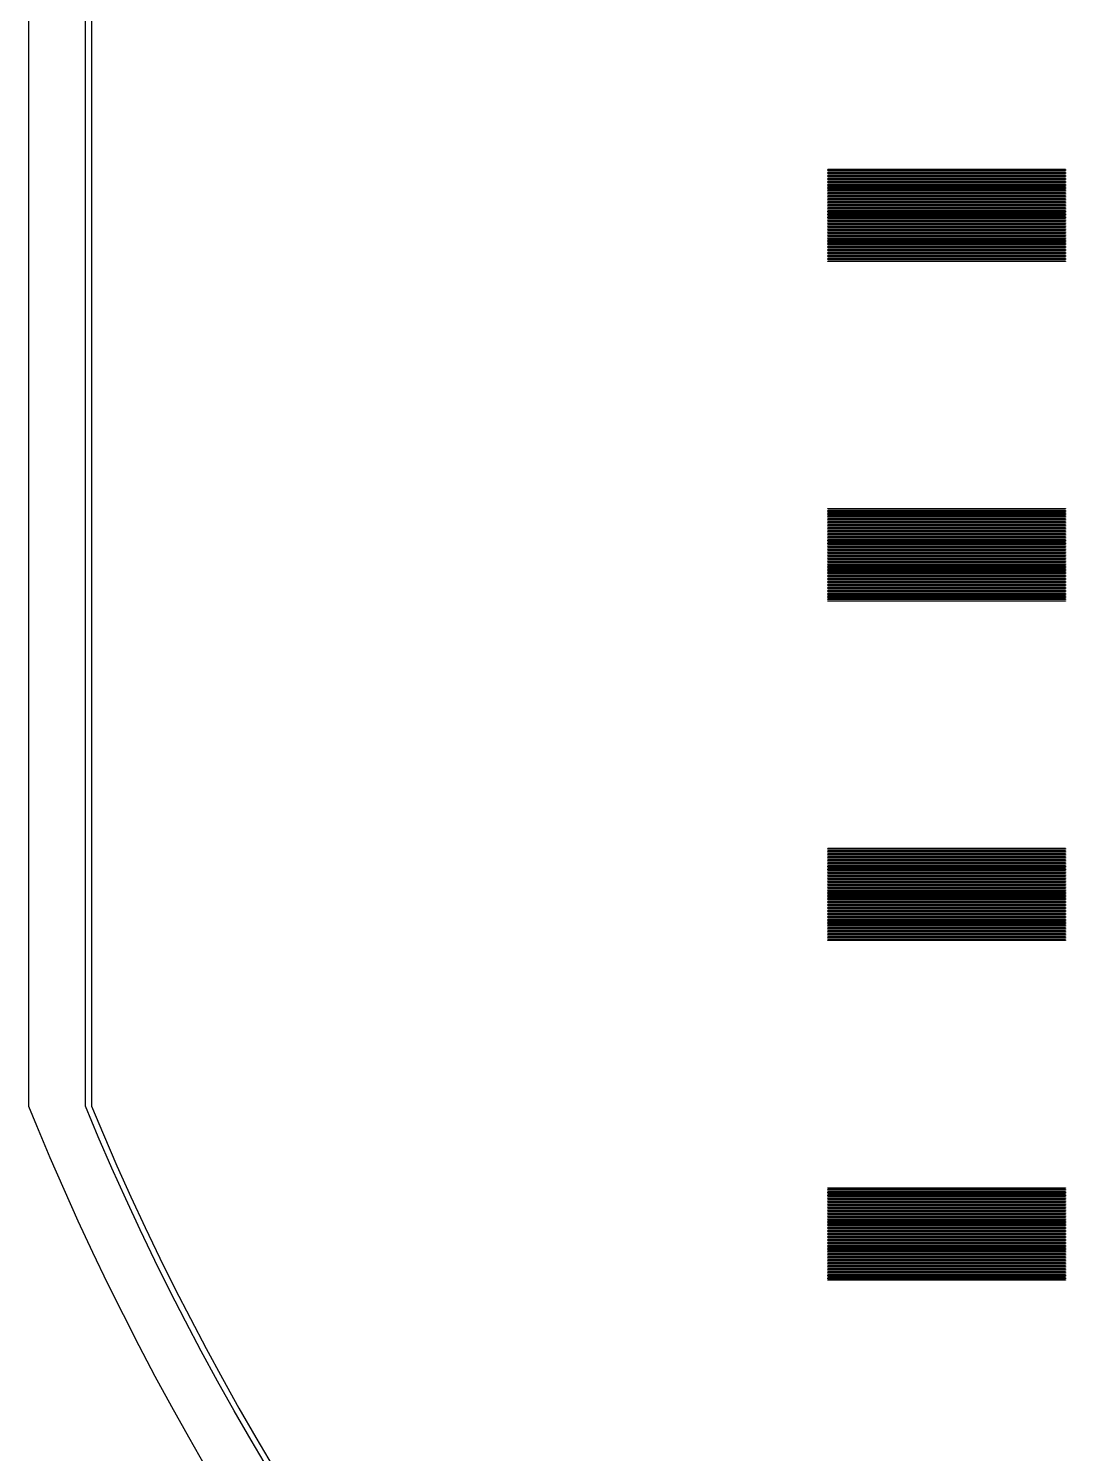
# Model space of a CAD drawing. Extents: x -16 to 132, y -40 to 113.
# Drawn here: x -15.67 to 12.42, y -1.35 to 37.27 of the extents above; entities that cross this region are included whole.
import ezdxf

# ---------------------------------------------------------------- set-up
doc = ezdxf.new("R2010")
doc.units = 0

msp = doc.modelspace()

# ---------------------------------------------------------------- linework, layer by layer
for p, q in [((-15.6717, 65.5599), (-15.6717, 8.06726)), ((-14.1315, 8.06393), (-14.1315, 65.5633)), ((-13.9691, 65.5624), (-13.9691, 8.0648)), ((5.98221, 33.4543), (5.98221, 33.4646)), ((5.98221, 33.4646), (12.4246, 33.4646)), ((12.4246, 33.4543), (5.98221, 33.4543)), ((5.98221, 33.4134), (5.98221, 33.4237)), ((5.98221, 33.4237), (12.4246, 33.4237)), ((12.4246, 33.4134), (5.98221, 33.4134)), ((5.98221, 33.3725), (5.98221, 33.3828)), ((5.98221, 33.3828), (12.4246, 33.3828)), ((12.4246, 33.3725), (5.98221, 33.3725)), ((5.98221, 33.3316), (5.98221, 33.3419)), ((5.98221, 33.3419), (12.4246, 33.3419)), ((12.4246, 33.3316), (5.98221, 33.3316)), ((5.98221, 33.2907), (5.98221, 33.3009)), ((5.98221, 33.3009), (12.4246, 33.3009)), ((12.4246, 33.2907), (5.98221, 33.2907)), ((5.98221, 33.2498), (5.98221, 33.2601)), ((5.98221, 33.2601), (12.4246, 33.2601)), ((12.4246, 33.2498), (5.98221, 33.2498)), ((5.98221, 33.2089), (5.98221, 33.2191)), ((5.98221, 33.2191), (12.4246, 33.2191)), ((12.4246, 33.4646), (12.4246, 33.4543)), ((12.4246, 33.4237), (12.4246, 33.4134)), ((12.4246, 33.3828), (12.4246, 33.3725)), ((12.4246, 33.3419), (12.4246, 33.3316)), ((12.4246, 33.3009), (12.4246, 33.2907)), ((12.4246, 33.2601), (12.4246, 33.2498)), ((12.4246, 33.2191), (12.4246, 33.2089)), ((12.4246, 33.2089), (5.98221, 33.2089)), ((5.98221, 33.168), (5.98221, 33.1782)), ((5.98221, 33.1782), (12.4246, 33.1782)), ((12.4246, 33.168), (5.98221, 33.168)), ((5.98221, 33.1271), (5.98221, 33.1373)), ((5.98221, 33.1373), (12.4246, 33.1373)), ((12.4246, 33.1271), (5.98221, 33.1271)), ((5.98221, 33.0862), (5.98221, 33.0964)), ((5.98221, 33.0964), (12.4246, 33.0964)), ((12.4246, 33.0862), (5.98221, 33.0862)), ((5.98221, 33.0453), (5.98221, 33.0555)), ((5.98221, 33.0555), (12.4246, 33.0555)), ((12.4246, 33.0453), (5.98221, 33.0453)), ((5.98221, 33.0044), (5.98221, 33.0146)), ((5.98221, 33.0146), (12.4246, 33.0146)), ((12.4246, 33.0044), (5.98221, 33.0044)), ((5.98221, 32.9635), (5.98221, 32.9737)), ((5.98221, 32.9737), (12.4246, 32.9737)), ((12.4246, 32.9635), (5.98221, 32.9635)), ((5.98221, 32.9226), (5.98221, 32.9328)), ((5.98221, 32.9328), (12.4246, 32.9328)), ((12.4246, 32.9226), (5.98221, 32.9226)), ((5.98221, 32.8817), (5.98221, 32.8919)), ((5.98221, 32.8919), (12.4246, 32.8919)), ((12.4246, 32.8817), (5.98221, 32.8817)), ((5.98221, 32.8408), (5.98221, 32.851)), ((5.98221, 32.851), (12.4246, 32.851)), ((12.4246, 32.8408), (5.98221, 32.8408)), ((12.4246, 33.1782), (12.4246, 33.168)), ((12.4246, 33.1373), (12.4246, 33.1271)), ((12.4246, 33.0964), (12.4246, 33.0862)), ((12.4246, 33.0555), (12.4246, 33.0453)), ((12.4246, 33.0146), (12.4246, 33.0044)), ((12.4246, 32.9737), (12.4246, 32.9635)), ((12.4246, 32.9328), (12.4246, 32.9226)), ((12.4246, 32.8919), (12.4246, 32.8817)), ((12.4246, 32.851), (12.4246, 32.8408)), ((5.98221, 32.7999), (5.98221, 32.8101)), ((5.98221, 32.8101), (12.4246, 32.8101)), ((12.4246, 32.7999), (5.98221, 32.7999)), ((5.98221, 32.759), (5.98221, 32.7692)), ((5.98221, 32.7692), (12.4246, 32.7692)), ((12.4246, 32.759), (5.98221, 32.759)), ((5.98221, 32.7181), (5.98221, 32.7283)), ((5.98221, 32.7283), (12.4246, 32.7283)), ((12.4246, 32.7181), (5.98221, 32.7181)), ((5.98221, 32.6772), (5.98221, 32.6874)), ((5.98221, 32.6874), (12.4246, 32.6874)), ((12.4246, 32.6772), (5.98221, 32.6772)), ((5.98221, 32.6363), (5.98221, 32.6465)), ((5.98221, 32.6465), (12.4246, 32.6465)), ((12.4246, 32.6363), (5.98221, 32.6363)), ((5.98221, 32.5954), (5.98221, 32.6056)), ((5.98221, 32.6056), (12.4246, 32.6056)), ((12.4246, 32.5954), (5.98221, 32.5954)), ((5.98221, 32.5545), (5.98221, 32.5647)), ((5.98221, 32.5647), (12.4246, 32.5647)), ((12.4246, 32.5545), (5.98221, 32.5545)), ((5.98221, 32.5136), (5.98221, 32.5238)), ((5.98221, 32.5238), (12.4246, 32.5238)), ((12.4246, 32.5136), (5.98221, 32.5136)), ((5.98221, 32.4726), (5.98221, 32.4829)), ((5.98221, 32.4829), (12.4246, 32.4829)), ((12.4246, 32.4726), (5.98221, 32.4726)), ((5.98221, 32.4317), (5.98221, 32.442)), ((5.98221, 32.442), (12.4246, 32.442)), ((12.4246, 32.8101), (12.4246, 32.7999)), ((12.4246, 32.7692), (12.4246, 32.759)), ((12.4246, 32.7283), (12.4246, 32.7181)), ((12.4246, 32.6874), (12.4246, 32.6772)), ((12.4246, 32.6465), (12.4246, 32.6363)), ((12.4246, 32.6056), (12.4246, 32.5954)), ((12.4246, 32.5647), (12.4246, 32.5545)), ((12.4246, 32.5238), (12.4246, 32.5136)), ((12.4246, 32.4829), (12.4246, 32.4726)), ((12.4246, 32.442), (12.4246, 32.4317)), ((12.4246, 32.4317), (5.98221, 32.4317)), ((5.98221, 32.3908), (5.98221, 32.4011)), ((5.98221, 32.4011), (12.4246, 32.4011)), ((12.4246, 32.3908), (5.98221, 32.3908)), ((5.98221, 32.3499), (5.98221, 32.3602)), ((5.98221, 32.3602), (12.4246, 32.3602)), ((12.4246, 32.3499), (5.98221, 32.3499)), ((5.98221, 32.309), (5.98221, 32.3193)), ((5.98221, 32.3193), (12.4246, 32.3193)), ((12.4246, 32.309), (5.98221, 32.309)), ((5.98221, 32.2681), (5.98221, 32.2784)), ((5.98221, 32.2784), (12.4246, 32.2784)), ((12.4246, 32.2681), (5.98221, 32.2681)), ((5.98221, 32.2272), (5.98221, 32.2375)), ((5.98221, 32.2375), (12.4246, 32.2375)), ((12.4246, 32.2272), (5.98221, 32.2272)), ((5.98221, 32.1863), (5.98221, 32.1965)), ((5.98221, 32.1965), (12.4246, 32.1965)), ((12.4246, 32.1863), (5.98221, 32.1863)), ((5.98221, 32.1454), (5.98221, 32.1557)), ((5.98221, 32.1557), (12.4246, 32.1557)), ((12.4246, 32.1454), (5.98221, 32.1454)), ((5.98221, 32.1045), (5.98221, 32.1148)), ((5.98221, 32.1148), (12.4246, 32.1148)), ((12.4246, 32.1045), (5.98221, 32.1045)), ((5.98221, 32.0636), (5.98221, 32.0739)), ((5.98221, 32.0739), (12.4246, 32.0739)), ((12.4246, 32.0636), (5.98221, 32.0636)), ((12.4246, 32.4011), (12.4246, 32.3908)), ((12.4246, 32.3602), (12.4246, 32.3499)), ((12.4246, 32.3193), (12.4246, 32.309)), ((12.4246, 32.2784), (12.4246, 32.2681)), ((12.4246, 32.2375), (12.4246, 32.2272)), ((12.4246, 32.1965), (12.4246, 32.1863)), ((12.4246, 32.1557), (12.4246, 32.1454)), ((12.4246, 32.1148), (12.4246, 32.1045)), ((12.4246, 32.0739), (12.4246, 32.0636)), ((5.98221, 32.0227), (5.98221, 32.0329)), ((5.98221, 32.0329), (12.4246, 32.0329)), ((12.4246, 32.0227), (5.98221, 32.0227)), ((5.98221, 31.9818), (5.98221, 31.992)), ((5.98221, 31.992), (12.4246, 31.992)), ((12.4246, 31.9818), (5.98221, 31.9818)), ((5.98221, 31.9409), (5.98221, 31.9511)), ((5.98221, 31.9511), (12.4246, 31.9511)), ((12.4246, 31.9409), (5.98221, 31.9409)), ((5.98221, 31.9), (5.98221, 31.9102)), ((5.98221, 31.9102), (12.4246, 31.9102)), ((12.4246, 31.9), (5.98221, 31.9)), ((5.98221, 31.8591), (5.98221, 31.8693)), ((5.98221, 31.8693), (12.4246, 31.8693)), ((12.4246, 31.8591), (5.98221, 31.8591)), ((5.98221, 31.8182), (5.98221, 31.8284)), ((5.98221, 31.8284), (12.4246, 31.8284)), ((12.4246, 31.8182), (5.98221, 31.8182)), ((5.98221, 31.7773), (5.98221, 31.7875)), ((5.98221, 31.7875), (12.4246, 31.7875)), ((12.4246, 31.7773), (5.98221, 31.7773)), ((5.98221, 31.7364), (5.98221, 31.7466)), ((5.98221, 31.7466), (12.4246, 31.7466)), ((12.4246, 31.7364), (5.98221, 31.7364)), ((5.98221, 31.6955), (5.98221, 31.7057)), ((5.98221, 31.7057), (12.4246, 31.7057)), ((12.4246, 31.6955), (5.98221, 31.6955)), ((12.4246, 32.0329), (12.4246, 32.0227)), ((12.4246, 31.992), (12.4246, 31.9818)), ((12.4246, 31.9511), (12.4246, 31.9409)), ((12.4246, 31.9102), (12.4246, 31.9)), ((12.4246, 31.8693), (12.4246, 31.8591)), ((12.4246, 31.8284), (12.4246, 31.8182)), ((12.4246, 31.7875), (12.4246, 31.7773)), ((12.4246, 31.7466), (12.4246, 31.7364)), ((12.4246, 31.7057), (12.4246, 31.6955)), ((5.98221, 31.6546), (5.98221, 31.6648)), ((5.98221, 31.6648), (12.4246, 31.6648)), ((12.4246, 31.6546), (5.98221, 31.6546)), ((5.98221, 31.6137), (5.98221, 31.6239)), ((5.98221, 31.6239), (12.4246, 31.6239)), ((12.4246, 31.6137), (5.98221, 31.6137)), ((5.98221, 31.5728), (5.98221, 31.583)), ((5.98221, 31.583), (12.4246, 31.583)), ((12.4246, 31.5728), (5.98221, 31.5728)), ((5.98221, 31.5319), (5.98221, 31.5421)), ((5.98221, 31.5421), (12.4246, 31.5421)), ((12.4246, 31.5319), (5.98221, 31.5319)), ((5.98221, 31.491), (5.98221, 31.5012)), ((5.98221, 31.5012), (12.4246, 31.5012)), ((12.4246, 31.491), (5.98221, 31.491)), ((5.98221, 31.4501), (5.98221, 31.4603)), ((5.98221, 31.4603), (12.4246, 31.4603)), ((12.4246, 31.4501), (5.98221, 31.4501)), ((5.98221, 31.4092), (5.98221, 31.4194)), ((5.98221, 31.4194), (12.4246, 31.4194)), ((12.4246, 31.4092), (5.98221, 31.4092)), ((5.98221, 31.3683), (5.98221, 31.3785)), ((5.98221, 31.3785), (12.4246, 31.3785)), ((12.4246, 31.3683), (5.98221, 31.3683)), ((5.98221, 31.3273), (5.98221, 31.3376)), ((5.98221, 31.3376), (12.4246, 31.3376)), ((12.4246, 31.3273), (5.98221, 31.3273)), ((5.98221, 31.2864), (5.98221, 31.2967)), ((5.98221, 31.2967), (12.4246, 31.2967)), ((12.4246, 31.2864), (5.98221, 31.2864)), ((12.4246, 31.6648), (12.4246, 31.6546)), ((12.4246, 31.6239), (12.4246, 31.6137)), ((12.4246, 31.583), (12.4246, 31.5728)), ((12.4246, 31.5421), (12.4246, 31.5319)), ((12.4246, 31.5012), (12.4246, 31.491)), ((12.4246, 31.4603), (12.4246, 31.4501)), ((12.4246, 31.4194), (12.4246, 31.4092)), ((12.4246, 31.3785), (12.4246, 31.3683)), ((12.4246, 31.3376), (12.4246, 31.3273)), ((12.4246, 31.2967), (12.4246, 31.2864)), ((5.98221, 31.2455), (5.98221, 31.2558)), ((5.98221, 31.2558), (12.4246, 31.2558)), ((12.4246, 31.2455), (5.98221, 31.2455)), ((5.98221, 31.2047), (5.98221, 31.2149)), ((5.98221, 31.2149), (12.4246, 31.2149)), ((12.4246, 31.2047), (5.98221, 31.2047)), ((5.98221, 31.1637), (5.98221, 31.174)), ((5.98221, 31.174), (12.4246, 31.174)), ((12.4246, 31.1637), (5.98221, 31.1637)), ((5.98221, 31.1228), (5.98221, 31.1331)), ((5.98221, 31.1331), (12.4246, 31.1331)), ((12.4246, 31.1228), (5.98221, 31.1228)), ((5.98221, 31.0819), (5.98221, 31.0922)), ((5.98221, 31.0922), (12.4246, 31.0922)), ((12.4246, 31.0819), (5.98221, 31.0819)), ((5.98221, 31.041), (5.98221, 31.0513)), ((5.98221, 31.0513), (12.4246, 31.0513)), ((12.4246, 31.041), (5.98221, 31.041)), ((5.98221, 31.0001), (5.98221, 31.0103)), ((5.98221, 31.0103), (12.4246, 31.0103)), ((12.4246, 31.0001), (5.98221, 31.0001)), ((5.98221, 30.9592), (5.98221, 30.9694)), ((5.98221, 30.9694), (12.4246, 30.9694)), ((12.4246, 30.9592), (5.98221, 30.9592)), ((12.4246, 31.2558), (12.4246, 31.2455)), ((12.4246, 31.2149), (12.4246, 31.2047)), ((12.4246, 31.174), (12.4246, 31.1637)), ((12.4246, 31.1331), (12.4246, 31.1228)), ((12.4246, 31.0922), (12.4246, 31.0819)), ((12.4246, 31.0513), (12.4246, 31.041)), ((12.4246, 31.0103), (12.4246, 31.0001)), ((12.4246, 30.9694), (12.4246, 30.9592)), ((5.98221, 24.2509), (5.98221, 24.2612)), ((5.98221, 24.2612), (12.4246, 24.2612)), ((12.4246, 24.2509), (5.98221, 24.2509)), ((5.98221, 24.21), (5.98221, 24.2203)), ((5.98221, 24.2203), (12.4246, 24.2203)), ((12.4246, 24.21), (5.98221, 24.21)), ((5.98221, 24.1691), (5.98221, 24.1794)), ((5.98221, 24.1794), (12.4246, 24.1794)), ((12.4246, 24.1691), (5.98221, 24.1691)), ((5.98221, 24.1282), (5.98221, 24.1385)), ((5.98221, 24.1385), (12.4246, 24.1385)), ((12.4246, 24.1282), (5.98221, 24.1282)), ((5.98221, 24.0873), (5.98221, 24.0975)), ((5.98221, 24.0975), (12.4246, 24.0975)), ((12.4246, 24.0873), (5.98221, 24.0873)), ((5.98221, 24.0464), (5.98221, 24.0567)), ((5.98221, 24.0567), (12.4246, 24.0567)), ((12.4246, 24.0464), (5.98221, 24.0464)), ((5.98221, 24.0055), (5.98221, 24.0157)), ((5.98221, 24.0157), (12.4246, 24.0157)), ((12.4246, 24.0055), (5.98221, 24.0055)), ((5.98221, 23.9646), (5.98221, 23.9748)), ((5.98221, 23.9748), (12.4246, 23.9748)), ((12.4246, 23.9646), (5.98221, 23.9646)), ((12.4246, 24.2612), (12.4246, 24.2509)), ((12.4246, 24.2203), (12.4246, 24.21)), ((12.4246, 24.1794), (12.4246, 24.1691)), ((12.4246, 24.1385), (12.4246, 24.1282)), ((12.4246, 24.0975), (12.4246, 24.0873)), ((12.4246, 24.0567), (12.4246, 24.0464)), ((12.4246, 24.0157), (12.4246, 24.0055)), ((12.4246, 23.9748), (12.4246, 23.9646)), ((5.98221, 23.9237), (5.98221, 23.9339)), ((5.98221, 23.9339), (12.4246, 23.9339)), ((12.4246, 23.9237), (5.98221, 23.9237)), ((5.98221, 23.8828), (5.98221, 23.893)), ((5.98221, 23.893), (12.4246, 23.893)), ((12.4246, 23.8828), (5.98221, 23.8828)), ((5.98221, 23.8419), (5.98221, 23.8521)), ((5.98221, 23.8521), (12.4246, 23.8521)), ((12.4246, 23.8419), (5.98221, 23.8419)), ((5.98221, 23.801), (5.98221, 23.8112)), ((5.98221, 23.8112), (12.4246, 23.8112)), ((12.4246, 23.801), (5.98221, 23.801)), ((5.98221, 23.7601), (5.98221, 23.7703)), ((5.98221, 23.7703), (12.4246, 23.7703)), ((12.4246, 23.7601), (5.98221, 23.7601)), ((5.98221, 23.7192), (5.98221, 23.7294)), ((5.98221, 23.7294), (12.4246, 23.7294)), ((12.4246, 23.7192), (5.98221, 23.7192)), ((5.98221, 23.6783), (5.98221, 23.6885)), ((5.98221, 23.6885), (12.4246, 23.6885)), ((12.4246, 23.6783), (5.98221, 23.6783)), ((5.98221, 23.6374), (5.98221, 23.6476)), ((5.98221, 23.6476), (12.4246, 23.6476)), ((12.4246, 23.6374), (5.98221, 23.6374)), ((5.98221, 23.5965), (5.98221, 23.6067)), ((5.98221, 23.6067), (12.4246, 23.6067)), ((12.4246, 23.5965), (5.98221, 23.5965)), ((5.98221, 23.5556), (5.98221, 23.5658)), ((5.98221, 23.5658), (12.4246, 23.5658)), ((12.4246, 23.9339), (12.4246, 23.9237)), ((12.4246, 23.893), (12.4246, 23.8828)), ((12.4246, 23.8521), (12.4246, 23.8419)), ((12.4246, 23.8112), (12.4246, 23.801)), ((12.4246, 23.7703), (12.4246, 23.7601)), ((12.4246, 23.7294), (12.4246, 23.7192)), ((12.4246, 23.6885), (12.4246, 23.6783)), ((12.4246, 23.6476), (12.4246, 23.6374)), ((12.4246, 23.6067), (12.4246, 23.5965)), ((12.4246, 23.5658), (12.4246, 23.5556)), ((12.4246, 23.5556), (5.98221, 23.5556)), ((5.98221, 23.5147), (5.98221, 23.5249)), ((5.98221, 23.5249), (12.4246, 23.5249)), ((12.4246, 23.5147), (5.98221, 23.5147)), ((5.98221, 23.4738), (5.98221, 23.484)), ((5.98221, 23.484), (12.4246, 23.484)), ((12.4246, 23.4738), (5.98221, 23.4738)), ((5.98221, 23.4329), (5.98221, 23.4431)), ((5.98221, 23.4431), (12.4246, 23.4431)), ((12.4246, 23.4329), (5.98221, 23.4329)), ((5.98221, 23.392), (5.98221, 23.4022)), ((5.98221, 23.4022), (12.4246, 23.4022)), ((12.4246, 23.392), (5.98221, 23.392)), ((5.98221, 23.3511), (5.98221, 23.3613)), ((5.98221, 23.3613), (12.4246, 23.3613)), ((12.4246, 23.3511), (5.98221, 23.3511)), ((5.98221, 23.3102), (5.98221, 23.3204)), ((5.98221, 23.3204), (12.4246, 23.3204)), ((12.4246, 23.3102), (5.98221, 23.3102)), ((5.98221, 23.2692), (5.98221, 23.2795)), ((5.98221, 23.2795), (12.4246, 23.2795)), ((12.4246, 23.2692), (5.98221, 23.2692)), ((5.98221, 23.2283), (5.98221, 23.2386)), ((5.98221, 23.2386), (12.4246, 23.2386)), ((12.4246, 23.2283), (5.98221, 23.2283)), ((5.98221, 23.1874), (5.98221, 23.1977)), ((5.98221, 23.1977), (12.4246, 23.1977)), ((12.4246, 23.1874), (5.98221, 23.1874)), ((12.4246, 23.5249), (12.4246, 23.5147)), ((12.4246, 23.484), (12.4246, 23.4738)), ((12.4246, 23.4431), (12.4246, 23.4329)), ((12.4246, 23.4022), (12.4246, 23.392)), ((12.4246, 23.3613), (12.4246, 23.3511)), ((12.4246, 23.3204), (12.4246, 23.3102)), ((12.4246, 23.2795), (12.4246, 23.2692)), ((12.4246, 23.2386), (12.4246, 23.2283)), ((12.4246, 23.1977), (12.4246, 23.1874)), ((5.98221, 23.1465), (5.98221, 23.1568)), ((5.98221, 23.1568), (12.4246, 23.1568)), ((12.4246, 23.1465), (5.98221, 23.1465)), ((5.98221, 23.1056), (5.98221, 23.1159)), ((5.98221, 23.1159), (12.4246, 23.1159)), ((12.4246, 23.1056), (5.98221, 23.1056)), ((5.98221, 23.0647), (5.98221, 23.075)), ((5.98221, 23.075), (12.4246, 23.075)), ((12.4246, 23.0647), (5.98221, 23.0647)), ((5.98221, 23.0238), (5.98221, 23.0341)), ((5.98221, 23.0341), (12.4246, 23.0341)), ((12.4246, 23.0238), (5.98221, 23.0238)), ((5.98221, 22.9829), (5.98221, 22.9931)), ((5.98221, 22.9931), (12.4246, 22.9931)), ((12.4246, 22.9829), (5.98221, 22.9829)), ((5.98221, 22.942), (5.98221, 22.9523)), ((5.98221, 22.9523), (12.4246, 22.9523)), ((12.4246, 22.942), (5.98221, 22.942)), ((5.98221, 22.9011), (5.98221, 22.9114)), ((5.98221, 22.9114), (12.4246, 22.9114)), ((12.4246, 22.9011), (5.98221, 22.9011)), ((5.98221, 22.8602), (5.98221, 22.8705)), ((5.98221, 22.8705), (12.4246, 22.8705)), ((12.4246, 22.8602), (5.98221, 22.8602)), ((5.98221, 22.8193), (5.98221, 22.8295)), ((5.98221, 22.8295), (12.4246, 22.8295)), ((12.4246, 22.8193), (5.98221, 22.8193)), ((5.98221, 22.7784), (5.98221, 22.7886)), ((5.98221, 22.7886), (12.4246, 22.7886)), ((12.4246, 23.1568), (12.4246, 23.1465)), ((12.4246, 23.1159), (12.4246, 23.1056)), ((12.4246, 23.075), (12.4246, 23.0647)), ((12.4246, 23.0341), (12.4246, 23.0238)), ((12.4246, 22.9931), (12.4246, 22.9829)), ((12.4246, 22.9523), (12.4246, 22.942)), ((12.4246, 22.9114), (12.4246, 22.9011)), ((12.4246, 22.8705), (12.4246, 22.8602)), ((12.4246, 22.8295), (12.4246, 22.8193)), ((12.4246, 22.7886), (12.4246, 22.7784)), ((12.4246, 22.7784), (5.98221, 22.7784)), ((5.98221, 22.7375), (5.98221, 22.7477)), ((5.98221, 22.7477), (12.4246, 22.7477)), ((12.4246, 22.7375), (5.98221, 22.7375)), ((5.98221, 22.6966), (5.98221, 22.7068)), ((5.98221, 22.7068), (12.4246, 22.7068)), ((12.4246, 22.6966), (5.98221, 22.6966)), ((5.98221, 22.6557), (5.98221, 22.6659)), ((5.98221, 22.6659), (12.4246, 22.6659)), ((12.4246, 22.6557), (5.98221, 22.6557)), ((5.98221, 22.6148), (5.98221, 22.625)), ((5.98221, 22.625), (12.4246, 22.625)), ((12.4246, 22.6148), (5.98221, 22.6148)), ((5.98221, 22.5739), (5.98221, 22.5841)), ((5.98221, 22.5841), (12.4246, 22.5841)), ((12.4246, 22.5739), (5.98221, 22.5739)), ((5.98221, 22.533), (5.98221, 22.5432)), ((5.98221, 22.5432), (12.4246, 22.5432)), ((12.4246, 22.533), (5.98221, 22.533)), ((5.98221, 22.4921), (5.98221, 22.5023)), ((5.98221, 22.5023), (12.4246, 22.5023)), ((12.4246, 22.4921), (5.98221, 22.4921)), ((5.98221, 22.4512), (5.98221, 22.4614)), ((5.98221, 22.4614), (12.4246, 22.4614)), ((12.4246, 22.4512), (5.98221, 22.4512)), ((5.98221, 22.4103), (5.98221, 22.4205)), ((5.98221, 22.4205), (12.4246, 22.4205)), ((12.4246, 22.4103), (5.98221, 22.4103)), ((12.4246, 22.7477), (12.4246, 22.7375)), ((12.4246, 22.7068), (12.4246, 22.6966)), ((12.4246, 22.6659), (12.4246, 22.6557)), ((12.4246, 22.625), (12.4246, 22.6148)), ((12.4246, 22.5841), (12.4246, 22.5739)), ((12.4246, 22.5432), (12.4246, 22.533)), ((12.4246, 22.5023), (12.4246, 22.4921)), ((12.4246, 22.4614), (12.4246, 22.4512)), ((12.4246, 22.4205), (12.4246, 22.4103)), ((5.98221, 22.3694), (5.98221, 22.3796)), ((5.98221, 22.3796), (12.4246, 22.3796)), ((12.4246, 22.3694), (5.98221, 22.3694)), ((5.98221, 22.3285), (5.98221, 22.3387)), ((5.98221, 22.3387), (12.4246, 22.3387)), ((12.4246, 22.3285), (5.98221, 22.3285)), ((5.98221, 22.2876), (5.98221, 22.2978)), ((5.98221, 22.2978), (12.4246, 22.2978)), ((12.4246, 22.2876), (5.98221, 22.2876)), ((5.98221, 22.2467), (5.98221, 22.2569)), ((5.98221, 22.2569), (12.4246, 22.2569)), ((12.4246, 22.2467), (5.98221, 22.2467)), ((5.98221, 22.2058), (5.98221, 22.216)), ((5.98221, 22.216), (12.4246, 22.216)), ((12.4246, 22.2058), (5.98221, 22.2058)), ((5.98221, 22.1649), (5.98221, 22.1751)), ((5.98221, 22.1751), (12.4246, 22.1751)), ((12.4246, 22.1649), (5.98221, 22.1649)), ((5.98221, 22.1239), (5.98221, 22.1342)), ((5.98221, 22.1342), (12.4246, 22.1342)), ((12.4246, 22.1239), (5.98221, 22.1239)), ((5.98221, 22.083), (5.98221, 22.0933)), ((5.98221, 22.0933), (12.4246, 22.0933)), ((12.4246, 22.083), (5.98221, 22.083)), ((5.98221, 22.0421), (5.98221, 22.0524)), ((5.98221, 22.0524), (12.4246, 22.0524)), ((12.4246, 22.0421), (5.98221, 22.0421)), ((12.4246, 22.3796), (12.4246, 22.3694)), ((12.4246, 22.3387), (12.4246, 22.3285)), ((12.4246, 22.2978), (12.4246, 22.2876)), ((12.4246, 22.2569), (12.4246, 22.2467)), ((12.4246, 22.216), (12.4246, 22.2058)), ((12.4246, 22.1751), (12.4246, 22.1649)), ((12.4246, 22.1342), (12.4246, 22.1239)), ((12.4246, 22.0933), (12.4246, 22.083)), ((12.4246, 22.0524), (12.4246, 22.0421)), ((5.98221, 22.0013), (5.98221, 22.0115)), ((5.98221, 22.0115), (12.4246, 22.0115)), ((12.4246, 22.0013), (5.98221, 22.0013)), ((5.98221, 21.9603), (5.98221, 21.9706)), ((5.98221, 21.9706), (12.4246, 21.9706)), ((12.4246, 21.9603), (5.98221, 21.9603)), ((5.98221, 21.9194), (5.98221, 21.9297)), ((5.98221, 21.9297), (12.4246, 21.9297)), ((12.4246, 21.9194), (5.98221, 21.9194)), ((5.98221, 21.8785), (5.98221, 21.8888)), ((5.98221, 21.8888), (12.4246, 21.8888)), ((12.4246, 21.8785), (5.98221, 21.8785)), ((5.98221, 21.8376), (5.98221, 21.8479)), ((5.98221, 21.8479), (12.4246, 21.8479)), ((12.4246, 21.8376), (5.98221, 21.8376)), ((5.98221, 21.7967), (5.98221, 21.8069)), ((5.98221, 21.8069), (12.4246, 21.8069)), ((12.4246, 21.7967), (5.98221, 21.7967)), ((5.98221, 21.7558), (5.98221, 21.766)), ((5.98221, 21.766), (12.4246, 21.766)), ((12.4246, 21.7558), (5.98221, 21.7558)), ((12.4246, 22.0115), (12.4246, 22.0013)), ((12.4246, 21.9706), (12.4246, 21.9603)), ((12.4246, 21.9297), (12.4246, 21.9194)), ((12.4246, 21.8888), (12.4246, 21.8785)), ((12.4246, 21.8479), (12.4246, 21.8376)), ((12.4246, 21.8069), (12.4246, 21.7967)), ((12.4246, 21.766), (12.4246, 21.7558)), ((5.98221, 15.0475), (5.98221, 15.0578)), ((5.98221, 15.0578), (12.4246, 15.0578)), ((12.4246, 15.0475), (5.98221, 15.0475)), ((5.98221, 15.0066), (5.98221, 15.0169)), ((5.98221, 15.0169), (12.4246, 15.0169)), ((12.4246, 15.0066), (5.98221, 15.0066)), ((5.98221, 14.9657), (5.98221, 14.976)), ((5.98221, 14.976), (12.4246, 14.976)), ((12.4246, 14.9657), (5.98221, 14.9657)), ((5.98221, 14.9248), (5.98221, 14.9351)), ((5.98221, 14.9351), (12.4246, 14.9351)), ((12.4246, 14.9248), (5.98221, 14.9248)), ((5.98221, 14.8839), (5.98221, 14.8941)), ((5.98221, 14.8941), (12.4246, 14.8941)), ((12.4246, 14.8839), (5.98221, 14.8839)), ((5.98221, 14.843), (5.98221, 14.8533)), ((5.98221, 14.8533), (12.4246, 14.8533)), ((12.4246, 14.843), (5.98221, 14.843)), ((5.98221, 14.8021), (5.98221, 14.8123)), ((5.98221, 14.8123), (12.4246, 14.8123)), ((12.4246, 14.8021), (5.98221, 14.8021)), ((5.98221, 14.7612), (5.98221, 14.7714)), ((5.98221, 14.7714), (12.4246, 14.7714)), ((12.4246, 14.7612), (5.98221, 14.7612)), ((5.98221, 14.7203), (5.98221, 14.7305)), ((5.98221, 14.7305), (12.4246, 14.7305)), ((12.4246, 14.7203), (5.98221, 14.7203)), ((5.98221, 14.6794), (5.98221, 14.6896)), ((5.98221, 14.6896), (12.4246, 14.6896)), ((12.4246, 14.6794), (5.98221, 14.6794)), ((12.4246, 15.0578), (12.4246, 15.0475)), ((12.4246, 15.0169), (12.4246, 15.0066)), ((12.4246, 14.976), (12.4246, 14.9657)), ((12.4246, 14.9351), (12.4246, 14.9248)), ((12.4246, 14.8941), (12.4246, 14.8839)), ((12.4246, 14.8533), (12.4246, 14.843)), ((12.4246, 14.8123), (12.4246, 14.8021)), ((12.4246, 14.7714), (12.4246, 14.7612)), ((12.4246, 14.7305), (12.4246, 14.7203)), ((12.4246, 14.6896), (12.4246, 14.6794)), ((5.98221, 14.6385), (5.98221, 14.6487)), ((5.98221, 14.6487), (12.4246, 14.6487)), ((12.4246, 14.6385), (5.98221, 14.6385)), ((5.98221, 14.5976), (5.98221, 14.6078)), ((5.98221, 14.6078), (12.4246, 14.6078)), ((12.4246, 14.5976), (5.98221, 14.5976)), ((5.98221, 14.5567), (5.98221, 14.5669)), ((5.98221, 14.5669), (12.4246, 14.5669)), ((12.4246, 14.5567), (5.98221, 14.5567)), ((5.98221, 14.5158), (5.98221, 14.526)), ((5.98221, 14.526), (12.4246, 14.526)), ((12.4246, 14.5158), (5.98221, 14.5158)), ((5.98221, 14.4749), (5.98221, 14.4851)), ((5.98221, 14.4851), (12.4246, 14.4851)), ((12.4246, 14.4749), (5.98221, 14.4749)), ((5.98221, 14.434), (5.98221, 14.4442)), ((5.98221, 14.4442), (12.4246, 14.4442)), ((12.4246, 14.434), (5.98221, 14.434)), ((5.98221, 14.3931), (5.98221, 14.4033)), ((5.98221, 14.4033), (12.4246, 14.4033)), ((12.4246, 14.3931), (5.98221, 14.3931)), ((5.98221, 14.3522), (5.98221, 14.3624)), ((5.98221, 14.3624), (12.4246, 14.3624)), ((12.4246, 14.3522), (5.98221, 14.3522)), ((5.98221, 14.3113), (5.98221, 14.3215)), ((5.98221, 14.3215), (12.4246, 14.3215)), ((12.4246, 14.3113), (5.98221, 14.3113)), ((12.4246, 14.6487), (12.4246, 14.6385)), ((12.4246, 14.6078), (12.4246, 14.5976)), ((12.4246, 14.5669), (12.4246, 14.5567)), ((12.4246, 14.526), (12.4246, 14.5158)), ((12.4246, 14.4851), (12.4246, 14.4749)), ((12.4246, 14.4442), (12.4246, 14.434)), ((12.4246, 14.4033), (12.4246, 14.3931)), ((12.4246, 14.3624), (12.4246, 14.3522)), ((12.4246, 14.3215), (12.4246, 14.3113)), ((5.98221, 14.2704), (5.98221, 14.2806)), ((5.98221, 14.2806), (12.4246, 14.2806)), ((12.4246, 14.2704), (5.98221, 14.2704)), ((5.98221, 14.2295), (5.98221, 14.2397)), ((5.98221, 14.2397), (12.4246, 14.2397)), ((12.4246, 14.2295), (5.98221, 14.2295)), ((5.98221, 14.1886), (5.98221, 14.1988)), ((5.98221, 14.1988), (12.4246, 14.1988)), ((12.4246, 14.1886), (5.98221, 14.1886)), ((5.98221, 14.1477), (5.98221, 14.1579)), ((5.98221, 14.1579), (12.4246, 14.1579)), ((12.4246, 14.1477), (5.98221, 14.1477)), ((5.98221, 14.1068), (5.98221, 14.117)), ((5.98221, 14.117), (12.4246, 14.117)), ((12.4246, 14.1068), (5.98221, 14.1068)), ((5.98221, 14.0658), (5.98221, 14.0761)), ((5.98221, 14.0761), (12.4246, 14.0761)), ((12.4246, 14.0658), (5.98221, 14.0658)), ((5.98221, 14.0249), (5.98221, 14.0352)), ((5.98221, 14.0352), (12.4246, 14.0352)), ((12.4246, 14.0249), (5.98221, 14.0249)), ((5.98221, 13.984), (5.98221, 13.9943)), ((5.98221, 13.9943), (12.4246, 13.9943)), ((12.4246, 13.984), (5.98221, 13.984)), ((5.98221, 13.9431), (5.98221, 13.9534)), ((5.98221, 13.9534), (12.4246, 13.9534)), ((12.4246, 13.9431), (5.98221, 13.9431)), ((5.98221, 13.9022), (5.98221, 13.9125)), ((5.98221, 13.9125), (12.4246, 13.9125)), ((12.4246, 14.2806), (12.4246, 14.2704)), ((12.4246, 14.2397), (12.4246, 14.2295)), ((12.4246, 14.1988), (12.4246, 14.1886)), ((12.4246, 14.1579), (12.4246, 14.1477)), ((12.4246, 14.117), (12.4246, 14.1068)), ((12.4246, 14.0761), (12.4246, 14.0658)), ((12.4246, 14.0352), (12.4246, 14.0249)), ((12.4246, 13.9943), (12.4246, 13.984)), ((12.4246, 13.9534), (12.4246, 13.9431)), ((12.4246, 13.9125), (12.4246, 13.9022)), ((12.4246, 13.9022), (5.98221, 13.9022)), ((5.98221, 13.8613), (5.98221, 13.8716)), ((5.98221, 13.8716), (12.4246, 13.8716)), ((12.4246, 13.8613), (5.98221, 13.8613)), ((5.98221, 13.8204), (5.98221, 13.8307)), ((5.98221, 13.8307), (12.4246, 13.8307)), ((12.4246, 13.8204), (5.98221, 13.8204)), ((5.98221, 13.7795), (5.98221, 13.7897)), ((5.98221, 13.7897), (12.4246, 13.7897)), ((12.4246, 13.7795), (5.98221, 13.7795)), ((5.98221, 13.7386), (5.98221, 13.7489)), ((5.98221, 13.7489), (12.4246, 13.7489)), ((12.4246, 13.7386), (5.98221, 13.7386)), ((5.98221, 13.6977), (5.98221, 13.708)), ((5.98221, 13.708), (12.4246, 13.708)), ((12.4246, 13.6977), (5.98221, 13.6977)), ((5.98221, 13.6568), (5.98221, 13.6671)), ((5.98221, 13.6671), (12.4246, 13.6671)), ((12.4246, 13.6568), (5.98221, 13.6568)), ((5.98221, 13.6159), (5.98221, 13.6261)), ((5.98221, 13.6261), (12.4246, 13.6261)), ((12.4246, 13.6159), (5.98221, 13.6159)), ((5.98221, 13.575), (5.98221, 13.5852)), ((5.98221, 13.5852), (12.4246, 13.5852)), ((12.4246, 13.575), (5.98221, 13.575)), ((5.98221, 13.5341), (5.98221, 13.5443)), ((5.98221, 13.5443), (12.4246, 13.5443)), ((12.4246, 13.5341), (5.98221, 13.5341)), ((12.4246, 13.8716), (12.4246, 13.8613)), ((12.4246, 13.8307), (12.4246, 13.8204)), ((12.4246, 13.7897), (12.4246, 13.7795)), ((12.4246, 13.7489), (12.4246, 13.7386)), ((12.4246, 13.708), (12.4246, 13.6977)), ((12.4246, 13.6671), (12.4246, 13.6568)), ((12.4246, 13.6261), (12.4246, 13.6159)), ((12.4246, 13.5852), (12.4246, 13.575)), ((12.4246, 13.5443), (12.4246, 13.5341)), ((5.98221, 13.4932), (5.98221, 13.5034)), ((5.98221, 13.5034), (12.4246, 13.5034)), ((12.4246, 13.4932), (5.98221, 13.4932)), ((5.98221, 13.4523), (5.98221, 13.4625)), ((5.98221, 13.4625), (12.4246, 13.4625)), ((12.4246, 13.4523), (5.98221, 13.4523)), ((5.98221, 13.4114), (5.98221, 13.4216)), ((5.98221, 13.4216), (12.4246, 13.4216)), ((12.4246, 13.4114), (5.98221, 13.4114)), ((5.98221, 13.3705), (5.98221, 13.3807)), ((5.98221, 13.3807), (12.4246, 13.3807)), ((12.4246, 13.3705), (5.98221, 13.3705)), ((5.98221, 13.3296), (5.98221, 13.3398)), ((5.98221, 13.3398), (12.4246, 13.3398)), ((12.4246, 13.3296), (5.98221, 13.3296)), ((5.98221, 13.2887), (5.98221, 13.2989)), ((5.98221, 13.2989), (12.4246, 13.2989)), ((12.4246, 13.2887), (5.98221, 13.2887)), ((5.98221, 13.2478), (5.98221, 13.258)), ((5.98221, 13.258), (12.4246, 13.258)), ((12.4246, 13.2478), (5.98221, 13.2478)), ((5.98221, 13.2069), (5.98221, 13.2171)), ((5.98221, 13.2171), (12.4246, 13.2171)), ((12.4246, 13.2069), (5.98221, 13.2069)), ((5.98221, 13.166), (5.98221, 13.1762)), ((5.98221, 13.1762), (12.4246, 13.1762)), ((12.4246, 13.166), (5.98221, 13.166)), ((5.98221, 13.1251), (5.98221, 13.1353)), ((5.98221, 13.1353), (12.4246, 13.1353)), ((12.4246, 13.5034), (12.4246, 13.4932)), ((12.4246, 13.4625), (12.4246, 13.4523)), ((12.4246, 13.4216), (12.4246, 13.4114)), ((12.4246, 13.3807), (12.4246, 13.3705)), ((12.4246, 13.3398), (12.4246, 13.3296)), ((12.4246, 13.2989), (12.4246, 13.2887)), ((12.4246, 13.258), (12.4246, 13.2478)), ((12.4246, 13.2171), (12.4246, 13.2069)), ((12.4246, 13.1762), (12.4246, 13.166)), ((12.4246, 13.1353), (12.4246, 13.1251)), ((12.4246, 13.1251), (5.98221, 13.1251)), ((5.98221, 13.0842), (5.98221, 13.0944)), ((5.98221, 13.0944), (12.4246, 13.0944)), ((12.4246, 13.0842), (5.98221, 13.0842)), ((5.98221, 13.0433), (5.98221, 13.0535)), ((5.98221, 13.0535), (12.4246, 13.0535)), ((12.4246, 13.0433), (5.98221, 13.0433)), ((5.98221, 13.0024), (5.98221, 13.0126)), ((5.98221, 13.0126), (12.4246, 13.0126)), ((12.4246, 13.0024), (5.98221, 13.0024)), ((5.98221, 12.9615), (5.98221, 12.9717)), ((5.98221, 12.9717), (12.4246, 12.9717)), ((12.4246, 12.9615), (5.98221, 12.9615)), ((5.98221, 12.9205), (5.98221, 12.9308)), ((5.98221, 12.9308), (12.4246, 12.9308)), ((12.4246, 12.9205), (5.98221, 12.9205)), ((5.98221, 12.8796), (5.98221, 12.8899)), ((5.98221, 12.8899), (12.4246, 12.8899)), ((12.4246, 12.8796), (5.98221, 12.8796)), ((5.98221, 12.8387), (5.98221, 12.849)), ((5.98221, 12.849), (12.4246, 12.849)), ((12.4246, 12.8387), (5.98221, 12.8387)), ((5.98221, 12.7979), (5.98221, 12.8081)), ((5.98221, 12.8081), (12.4246, 12.8081)), ((12.4246, 12.7979), (5.98221, 12.7979)), ((5.98221, 12.7569), (5.98221, 12.7672)), ((5.98221, 12.7672), (12.4246, 12.7672)), ((12.4246, 12.7569), (5.98221, 12.7569)), ((12.4246, 13.0944), (12.4246, 13.0842)), ((12.4246, 13.0535), (12.4246, 13.0433)), ((12.4246, 13.0126), (12.4246, 13.0024)), ((12.4246, 12.9717), (12.4246, 12.9615)), ((12.4246, 12.9308), (12.4246, 12.9205)), ((12.4246, 12.8899), (12.4246, 12.8796)), ((12.4246, 12.849), (12.4246, 12.8387)), ((12.4246, 12.8081), (12.4246, 12.7979)), ((12.4246, 12.7672), (12.4246, 12.7569)), ((5.98221, 12.716), (5.98221, 12.7263)), ((5.98221, 12.7263), (12.4246, 12.7263)), ((12.4246, 12.716), (5.98221, 12.716)), ((5.98221, 12.6751), (5.98221, 12.6854)), ((5.98221, 12.6854), (12.4246, 12.6854)), ((12.4246, 12.6751), (5.98221, 12.6751)), ((5.98221, 12.6342), (5.98221, 12.6444)), ((5.98221, 12.6444), (12.4246, 12.6444)), ((12.4246, 12.6342), (5.98221, 12.6342)), ((5.98221, 12.5933), (5.98221, 12.6035)), ((5.98221, 12.6035), (12.4246, 12.6035)), ((12.4246, 12.5933), (5.98221, 12.5933)), ((5.98221, 12.5524), (5.98221, 12.5626)), ((5.98221, 12.5626), (12.4246, 12.5626)), ((12.4246, 12.5524), (5.98221, 12.5524)), ((12.4246, 12.7263), (12.4246, 12.716)), ((12.4246, 12.6854), (12.4246, 12.6751)), ((12.4246, 12.6444), (12.4246, 12.6342)), ((12.4246, 12.6035), (12.4246, 12.5933)), ((12.4246, 12.5626), (12.4246, 12.5524)), ((-15.6717, 8.06726), (-15.4564, 7.53833)), ((-13.7821, 7.23465), (-14.1315, 8.06393)), ((-13.9691, 8.0648), (-13.6442, 7.29375)), ((-15.4564, 7.53833), (-15.0918, 6.67322)), ((-13.4139, 6.39011), (-13.7821, 7.23465)), ((-13.6442, 7.29375), (-13.2767, 6.4509)), ((-15.0918, 6.67322), (-14.7166, 5.81264)), ((-13.0354, 5.55016), (-13.4139, 6.39011)), ((-13.2767, 6.4509), (-12.899, 5.61263)), ((-14.7166, 5.81264), (-14.3309, 4.95674)), ((5.98221, 5.84415), (5.98221, 5.85437)), ((5.98221, 5.85437), (12.4246, 5.85437)), ((12.4246, 5.84415), (5.98221, 5.84415)), ((5.98221, 5.80324), (5.98221, 5.81348)), ((5.98221, 5.81348), (12.4246, 5.81348)), ((12.4246, 5.80324), (5.98221, 5.80324)), ((12.4246, 5.85437), (12.4246, 5.84415)), ((12.4246, 5.81348), (12.4246, 5.80324)), ((-12.6466, 4.7149), (-13.0354, 5.55016)), ((-12.899, 5.61263), (-12.511, 4.77904)), ((5.98221, 5.76234), (5.98221, 5.77255)), ((5.98221, 5.77255), (12.4246, 5.77255)), ((12.4246, 5.76234), (5.98221, 5.76234)), ((5.98221, 5.72142), (5.98221, 5.73166)), ((5.98221, 5.73166), (12.4246, 5.73166)), ((12.4246, 5.72142), (5.98221, 5.72142)), ((5.98221, 5.68053), (5.98221, 5.69075)), ((5.98221, 5.69075), (12.4246, 5.69075)), ((12.4246, 5.68053), (5.98221, 5.68053)), ((5.98221, 5.63963), (5.98221, 5.64986)), ((5.98221, 5.64986), (12.4246, 5.64986)), ((12.4246, 5.63963), (5.98221, 5.63963)), ((5.98221, 5.59872), (5.98221, 5.60893)), ((5.98221, 5.60893), (12.4246, 5.60893)), ((12.4246, 5.59872), (5.98221, 5.59872)), ((5.98221, 5.55782), (5.98221, 5.56804)), ((5.98221, 5.56804), (12.4246, 5.56804)), ((12.4246, 5.55782), (5.98221, 5.55782)), ((5.98221, 5.51691), (5.98221, 5.52715)), ((5.98221, 5.52715), (12.4246, 5.52715)), ((12.4246, 5.51691), (5.98221, 5.51691)), ((5.98221, 5.47601), (5.98221, 5.48624)), ((5.98221, 5.48624), (12.4246, 5.48624)), ((12.4246, 5.47601), (5.98221, 5.47601)), ((5.98221, 5.4351), (5.98221, 5.44533)), ((5.98221, 5.44533), (12.4246, 5.44533)), ((12.4246, 5.4351), (5.98221, 5.4351)), ((12.4246, 5.77255), (12.4246, 5.76234)), ((12.4246, 5.73166), (12.4246, 5.72142)), ((12.4246, 5.69075), (12.4246, 5.68053)), ((12.4246, 5.64986), (12.4246, 5.63963)), ((12.4246, 5.60893), (12.4246, 5.59872)), ((12.4246, 5.56804), (12.4246, 5.55782)), ((12.4246, 5.52715), (12.4246, 5.51691)), ((12.4246, 5.48624), (12.4246, 5.47601)), ((12.4246, 5.44533), (12.4246, 5.4351)), ((5.98221, 5.3942), (5.98221, 5.40442)), ((5.98221, 5.40442), (12.4246, 5.40442)), ((12.4246, 5.3942), (5.98221, 5.3942)), ((5.98221, 5.35329), (5.98221, 5.36353)), ((5.98221, 5.36353), (12.4246, 5.36353)), ((12.4246, 5.35329), (5.98221, 5.35329)), ((5.98221, 5.31239), (5.98221, 5.32262)), ((5.98221, 5.32262), (12.4246, 5.32262)), ((12.4246, 5.31239), (5.98221, 5.31239)), ((5.98221, 5.2715), (5.98221, 5.28171)), ((5.98221, 5.28171), (12.4246, 5.28171)), ((12.4246, 5.2715), (5.98221, 5.2715)), ((5.98221, 5.23058), (5.98221, 5.24081)), ((5.98221, 5.24081), (12.4246, 5.24081)), ((12.4246, 5.23058), (5.98221, 5.23058)), ((5.98221, 5.18968), (5.98221, 5.19991)), ((5.98221, 5.19991), (12.4246, 5.19991)), ((12.4246, 5.18968), (5.98221, 5.18968)), ((5.98221, 5.14877), (5.98221, 5.15901)), ((5.98221, 5.15901), (12.4246, 5.15901)), ((12.4246, 5.14877), (5.98221, 5.14877)), ((5.98221, 5.10788), (5.98221, 5.11809)), ((5.98221, 5.11809), (12.4246, 5.11809)), ((12.4246, 5.10788), (5.98221, 5.10788)), ((5.98221, 5.06696), (5.98221, 5.07719)), ((5.98221, 5.07719), (12.4246, 5.07719)), ((12.4246, 5.06696), (5.98221, 5.06696)), ((5.98221, 5.02606), (5.98221, 5.03629)), ((5.98221, 5.03629), (12.4246, 5.03629)), ((12.4246, 5.02606), (5.98221, 5.02606)), ((12.4246, 5.40442), (12.4246, 5.3942)), ((12.4246, 5.36353), (12.4246, 5.35329)), ((12.4246, 5.32262), (12.4246, 5.31239)), ((12.4246, 5.28171), (12.4246, 5.2715)), ((12.4246, 5.24081), (12.4246, 5.23058)), ((12.4246, 5.19991), (12.4246, 5.18968)), ((12.4246, 5.15901), (12.4246, 5.14877)), ((12.4246, 5.11809), (12.4246, 5.10788)), ((12.4246, 5.07719), (12.4246, 5.06696)), ((12.4246, 5.03629), (12.4246, 5.02606)), ((-14.3309, 4.95674), (-13.9348, 4.10564)), ((-12.2476, 3.88449), (-12.6466, 4.7149)), ((-12.511, 4.77904), (-12.1128, 3.95029)), ((5.98221, 4.98517), (5.98221, 4.99539)), ((5.98221, 4.99539), (12.4246, 4.99539)), ((12.4246, 4.98517), (5.98221, 4.98517)), ((5.98221, 4.94426), (5.98221, 4.95447)), ((5.98221, 4.95447), (12.4246, 4.95447)), ((12.4246, 4.94426), (5.98221, 4.94426)), ((5.98221, 4.90335), (5.98221, 4.91357)), ((5.98221, 4.91357), (12.4246, 4.91357)), ((12.4246, 4.90335), (5.98221, 4.90335)), ((5.98221, 4.86244), (5.98221, 4.87268)), ((5.98221, 4.87268), (12.4246, 4.87268)), ((12.4246, 4.86244), (5.98221, 4.86244)), ((5.98221, 4.82155), (5.98221, 4.83177)), ((5.98221, 4.83177), (12.4246, 4.83177)), ((12.4246, 4.82155), (5.98221, 4.82155)), ((5.98221, 4.78064), (5.98221, 4.79088)), ((5.98221, 4.79088), (12.4246, 4.79088)), ((12.4246, 4.78064), (5.98221, 4.78064)), ((5.98221, 4.73973), (5.98221, 4.74995)), ((5.98221, 4.74995), (12.4246, 4.74995)), ((12.4246, 4.73973), (5.98221, 4.73973)), ((5.98221, 4.69882), (5.98221, 4.70906)), ((5.98221, 4.70906), (12.4246, 4.70906)), ((12.4246, 4.69882), (5.98221, 4.69882)), ((5.98221, 4.65793), (5.98221, 4.66815)), ((5.98221, 4.66815), (12.4246, 4.66815)), ((12.4246, 4.65793), (5.98221, 4.65793)), ((12.4246, 4.99539), (12.4246, 4.98517)), ((12.4246, 4.95447), (12.4246, 4.94426)), ((12.4246, 4.91357), (12.4246, 4.90335)), ((12.4246, 4.87268), (12.4246, 4.86244)), ((12.4246, 4.83177), (12.4246, 4.82155)), ((12.4246, 4.79088), (12.4246, 4.78064)), ((12.4246, 4.74995), (12.4246, 4.73973)), ((12.4246, 4.70906), (12.4246, 4.69882)), ((12.4246, 4.66815), (12.4246, 4.65793)), ((5.98221, 4.61703), (5.98221, 4.62726)), ((5.98221, 4.62726), (12.4246, 4.62726)), ((12.4246, 4.61703), (5.98221, 4.61703)), ((5.98221, 4.57613), (5.98221, 4.58635)), ((5.98221, 4.58635), (12.4246, 4.58635)), ((12.4246, 4.57613), (5.98221, 4.57613)), ((5.98221, 4.53523), (5.98221, 4.54546)), ((5.98221, 4.54546), (12.4246, 4.54546)), ((12.4246, 4.53523), (5.98221, 4.53523)), ((5.98221, 4.49432), (5.98221, 4.50456)), ((5.98221, 4.50456), (12.4246, 4.50456)), ((12.4246, 4.49432), (5.98221, 4.49432)), ((5.98221, 4.45343), (5.98221, 4.46365)), ((5.98221, 4.46365), (12.4246, 4.46365)), ((12.4246, 4.45343), (5.98221, 4.45343)), ((5.98221, 4.41252), (5.98221, 4.42274)), ((5.98221, 4.42274), (12.4246, 4.42274)), ((12.4246, 4.41252), (5.98221, 4.41252)), ((5.98221, 4.37161), (5.98221, 4.38184)), ((5.98221, 4.38184), (12.4246, 4.38184)), ((12.4246, 4.37161), (5.98221, 4.37161)), ((5.98221, 4.3307), (5.98221, 4.34094)), ((5.98221, 4.34094), (12.4246, 4.34094)), ((12.4246, 4.3307), (5.98221, 4.3307)), ((5.98221, 4.28981), (5.98221, 4.30003)), ((5.98221, 4.30003), (12.4246, 4.30003)), ((12.4246, 4.28981), (5.98221, 4.28981)), ((5.98221, 4.24892), (5.98221, 4.25912)), ((5.98221, 4.25912), (12.4246, 4.25912)), ((12.4246, 4.24892), (5.98221, 4.24892)), ((12.4246, 4.62726), (12.4246, 4.61703)), ((12.4246, 4.58635), (12.4246, 4.57613)), ((12.4246, 4.54546), (12.4246, 4.53523)), ((12.4246, 4.50456), (12.4246, 4.49432)), ((12.4246, 4.46365), (12.4246, 4.45343)), ((12.4246, 4.42274), (12.4246, 4.41252)), ((12.4246, 4.38184), (12.4246, 4.37161)), ((12.4246, 4.34094), (12.4246, 4.3307)), ((12.4246, 4.30003), (12.4246, 4.28981)), ((12.4246, 4.25912), (12.4246, 4.24892)), ((-13.9348, 4.10564), (-13.5282, 3.25946)), ((-11.8384, 3.05904), (-12.2476, 3.88449)), ((-12.1128, 3.95029), (-11.7044, 3.12648)), ((5.98221, 4.20799), (5.98221, 4.21822)), ((5.98221, 4.21822), (12.4246, 4.21822)), ((12.4246, 4.20799), (5.98221, 4.20799)), ((5.98221, 4.1671), (5.98221, 4.17732)), ((5.98221, 4.17732), (12.4246, 4.17732)), ((12.4246, 4.1671), (5.98221, 4.1671)), ((5.98221, 4.12619), (5.98221, 4.13643)), ((5.98221, 4.13643), (12.4246, 4.13643)), ((12.4246, 4.12619), (5.98221, 4.12619)), ((5.98221, 4.0853), (5.98221, 4.0955)), ((5.98221, 4.0955), (12.4246, 4.0955)), ((12.4246, 4.0853), (5.98221, 4.0853)), ((5.98221, 4.04437), (5.98221, 4.05461)), ((5.98221, 4.05461), (12.4246, 4.05461)), ((12.4246, 4.04437), (5.98221, 4.04437)), ((5.98221, 4.00348), (5.98221, 4.0137)), ((5.98221, 4.0137), (12.4246, 4.0137)), ((12.4246, 4.00348), (5.98221, 4.00348)), ((5.98221, 3.96257), (5.98221, 3.97281)), ((5.98221, 3.97281), (12.4246, 3.97281)), ((12.4246, 3.96257), (5.98221, 3.96257)), ((5.98221, 3.92168), (5.98221, 3.93188)), ((5.98221, 3.93188), (12.4246, 3.93188)), ((12.4246, 3.92168), (5.98221, 3.92168)), ((5.98221, 3.88077), (5.98221, 3.89099)), ((5.98221, 3.89099), (12.4246, 3.89099)), ((12.4246, 3.88077), (5.98221, 3.88077)), ((12.4246, 4.21822), (12.4246, 4.20799)), ((12.4246, 4.17732), (12.4246, 4.1671)), ((12.4246, 4.13643), (12.4246, 4.12619)), ((12.4246, 4.0955), (12.4246, 4.0853)), ((12.4246, 4.05461), (12.4246, 4.04437)), ((12.4246, 4.0137), (12.4246, 4.00348)), ((12.4246, 3.97281), (12.4246, 3.96257)), ((12.4246, 3.93188), (12.4246, 3.92168)), ((12.4246, 3.89099), (12.4246, 3.88077)), ((5.98221, 3.83986), (5.98221, 3.8501)), ((5.98221, 3.8501), (12.4246, 3.8501)), ((12.4246, 3.83986), (5.98221, 3.83986)), ((5.98221, 3.79897), (5.98221, 3.80919)), ((5.98221, 3.80919), (12.4246, 3.80919)), ((12.4246, 3.79897), (5.98221, 3.79897)), ((5.98221, 3.75806), (5.98221, 3.76828)), ((5.98221, 3.76828), (12.4246, 3.76828)), ((12.4246, 3.75806), (5.98221, 3.75806)), ((5.98221, 3.71715), (5.98221, 3.72737)), ((5.98221, 3.72737), (12.4246, 3.72737)), ((12.4246, 3.71715), (5.98221, 3.71715)), ((5.98221, 3.67624), (5.98221, 3.68648)), ((5.98221, 3.68648), (12.4246, 3.68648)), ((12.4246, 3.67624), (5.98221, 3.67624)), ((5.98221, 3.63535), (5.98221, 3.64557)), ((5.98221, 3.64557), (12.4246, 3.64557)), ((12.4246, 3.63535), (5.98221, 3.63535)), ((5.98221, 3.59445), (5.98221, 3.60466)), ((5.98221, 3.60466), (12.4246, 3.60466)), ((12.4246, 3.59445), (5.98221, 3.59445)), ((5.98221, 3.55353), (5.98221, 3.56375)), ((5.98221, 3.56375), (12.4246, 3.56375)), ((12.4246, 3.55353), (5.98221, 3.55353)), ((5.98221, 3.51263), (5.98221, 3.52286)), ((5.98221, 3.52286), (12.4246, 3.52286)), ((12.4246, 3.51263), (5.98221, 3.51263)), ((5.98221, 3.47173), (5.98221, 3.48196)), ((5.98221, 3.48196), (12.4246, 3.48196)), ((12.4246, 3.8501), (12.4246, 3.83986)), ((12.4246, 3.80919), (12.4246, 3.79897)), ((12.4246, 3.76828), (12.4246, 3.75806)), ((12.4246, 3.72737), (12.4246, 3.71715)), ((12.4246, 3.68648), (12.4246, 3.67624)), ((12.4246, 3.64557), (12.4246, 3.63535)), ((12.4246, 3.60466), (12.4246, 3.59445)), ((12.4246, 3.56375), (12.4246, 3.55353)), ((12.4246, 3.52286), (12.4246, 3.51263)), ((12.4246, 3.48196), (12.4246, 3.47173)), ((-13.5282, 3.25946), (-13.1112, 2.41833)), ((-11.7044, 3.12648), (-11.286, 2.30774)), ((12.4246, 3.47173), (5.98221, 3.47173)), ((5.98221, 3.43083), (5.98221, 3.44104)), ((5.98221, 3.44104), (12.4246, 3.44104)), ((12.4246, 3.43083), (5.98221, 3.43083)), ((5.98221, 3.38991), (5.98221, 3.40015)), ((5.98221, 3.40015), (12.4246, 3.40015)), ((12.4246, 3.38991), (5.98221, 3.38991)), ((5.98221, 3.34901), (5.98221, 3.35924)), ((5.98221, 3.35924), (12.4246, 3.35924)), ((12.4246, 3.34901), (5.98221, 3.34901)), ((12.4246, 3.44104), (12.4246, 3.43083)), ((12.4246, 3.40015), (12.4246, 3.38991)), ((12.4246, 3.35924), (12.4246, 3.34901)), ((-11.4191, 2.23866), (-11.8384, 3.05904)), ((-13.1112, 2.41833), (-12.684, 1.5824)), ((-10.9898, 1.42349), (-11.4191, 2.23866)), ((-11.286, 2.30774), (-10.8575, 1.4942)), ((-12.684, 1.5824), (-12.2466, 0.75175)), ((-10.5506, 0.61366), (-10.9898, 1.42349)), ((-10.8575, 1.4942), (-10.4191, 0.68599)), ((-12.2466, 0.75175), (-11.799, -0.07344)), ((-10.1014, -0.19072), (-10.5506, 0.61366)), ((-10.4191, 0.68599), (-9.97086, -0.11678)), ((-11.799, -0.07344), (-11.3412, -0.8931)), ((-9.64235, -0.98952), (-10.1014, -0.19072)), ((-9.97086, -0.11678), (-9.51276, -0.91399)), ((-11.3412, -0.8931), (-10.8735, -1.70706)), ((-9.17355, -1.78264), (-9.64235, -0.98952)), ((-9.51276, -0.91399), (-9.04491, -1.70554))]:
    msp.add_line(p, q)

doc.saveas('drawing.dxf')
